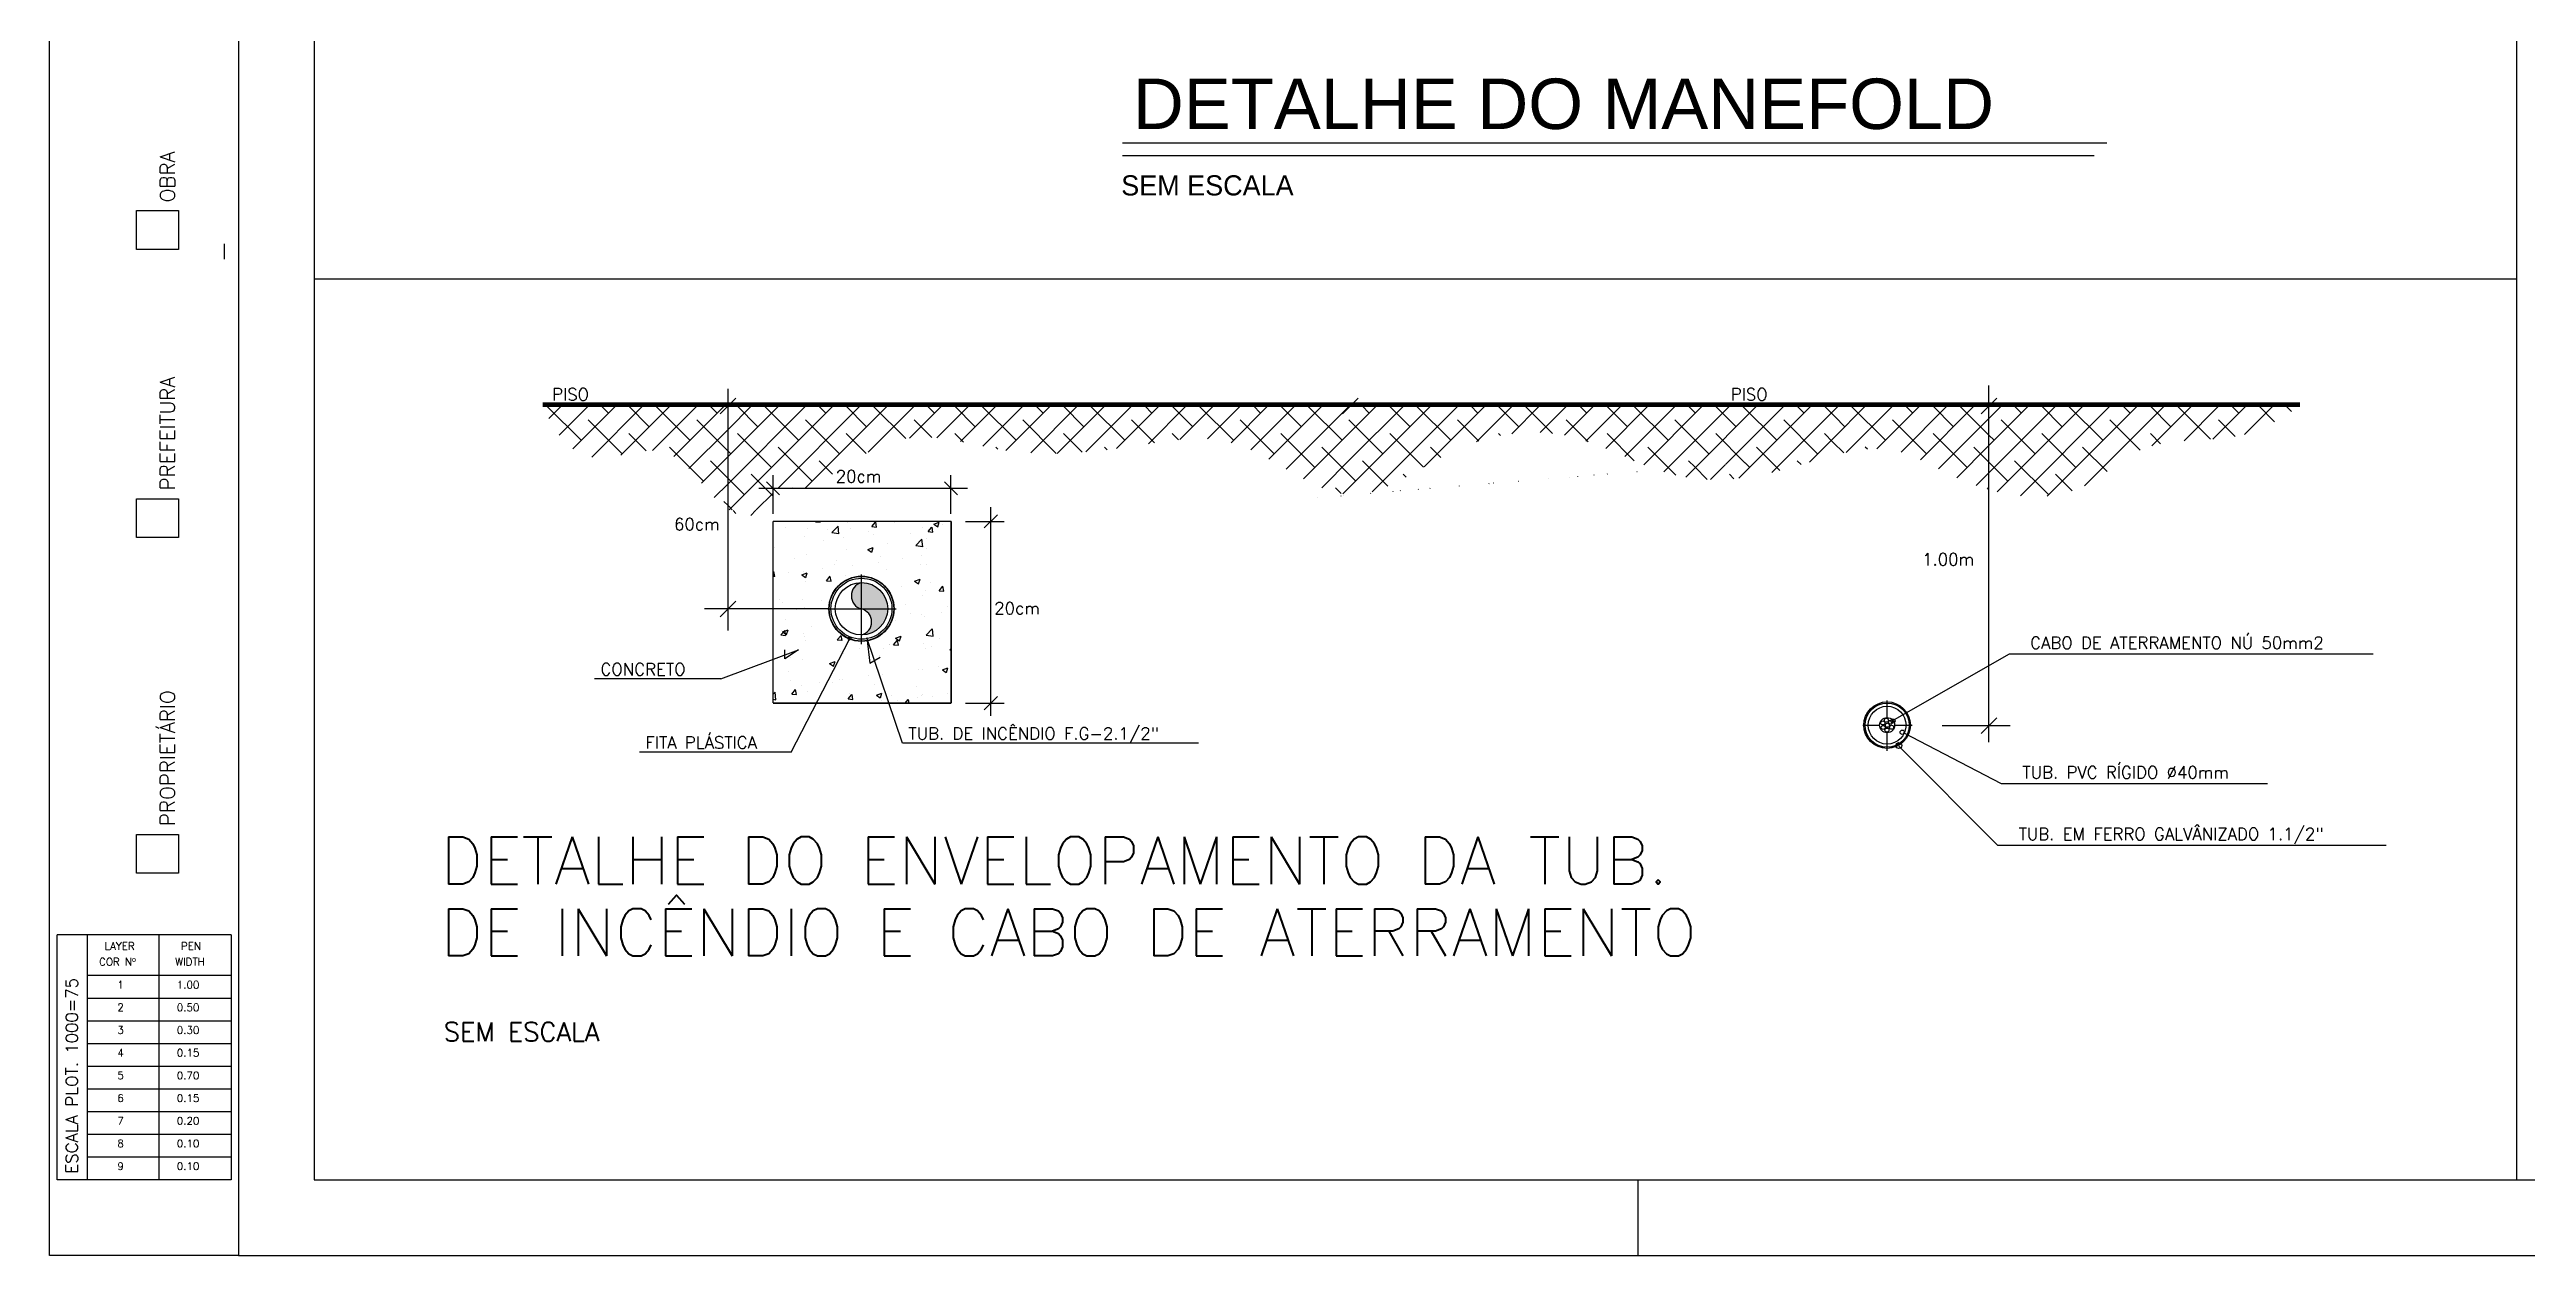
# Model space of a CAD drawing. Header units: millimetres. Extents: x 23536 to 47095, y 9984 to 20154.
# Drawn here: x 23617.47 to 23642.02, y 9984.08 to 9996.04 of the extents above; entities that cross this region are included whole.
import ezdxf
from ezdxf.enums import TextEntityAlignment as Align

# ---------------------------------------------------------------- set-up
doc = ezdxf.new("R2010")
doc.units = ezdxf.units.MM
doc.header["$LTSCALE"] = 30
doc.header["$MEASUREMENT"] = 0
for name, color, linetype in [('ARQ', 8, 'CONTINUOUS'), ('CERC02', 3, 'CONTINUOUS'), ('COTAS', 7, 'CONTINUOUS'), ('glp', 5, 'CONTINUOUS'), ('INCE', 3, 'CONTINUOUS'), ('INDICAÇÃO', 9, 'CONTINUOUS'), ('LAYER8', 1, 'CONTINUOUS'), ('LAYOUT', 7, 'CONTINUOUS'), ('NORMO-INST', 3, 'CONTINUOUS'), ('PAGPISO', 9, 'CONTINUOUS'), ('TEXTARQ', 2, 'CONTINUOUS'), ('TEXTINST', 3, 'CONTINUOUS'), ('TEXTO04', 7, 'CONTINUOUS'), ('TEXTO05', 21, 'CONTINUOUS')]:
    doc.layers.add(name, color=color, linetype=linetype)
doc.styles.add('140-125', font='romans.shx', dxfattribs={"height": 0.4370000000000001})
doc.styles.add('Roman', font='')
doc.styles.add('ROMANS', font='romans.shx', dxfattribs={"height": 0.14})
doc.styles.add('SANSSERIF', font='sas_____.pfb', dxfattribs={"height": 1})
doc.styles.get('Roman').set_extended_font_data('Roman')
pattern_1 = [(45, (-157646.966391749, -854828.7546070016), (-0.1347039091679582, 0.1347039091679582), []), (135, (-157646.966391749, -854828.7546070016), (-0.4041117275038746, 0.1347039091679582), [0.476250238125, -0.285750142875])]

msp = doc.modelspace()

# ---------------------------------------------------------------- hatches: boundary and pattern name
at = {"layer": 'INCE', "linetype": 'Continuous'}
h = msp.add_hatch(color=256, dxfattribs=at)
h.paths.add_polyline_path([(23625.51467465817, 9990.23455307004, 0.4128676289999971), (23625.77502433851, 9990.492224991864), (23625.51467466459, 9990.492224991864, -0.7893114169753096)])
h.paths.add_polyline_path([(23625.77502433851, 9990.492224991864, 0.4172448317098335), (23625.51467466446, 9990.753774389628), (23625.51467466446, 9990.492224994658)])
h.paths.add_polyline_path([(23625.51467466446, 9990.753774386834, 0.7623686950959686), (23625.51467466446, 9990.492224991864)])
at = {"layer": 'INDICAÇÃO', "linetype": 'Continuous'}
h = msp.add_hatch(dxfattribs=at)
h.set_pattern_fill('ANSI38', color=256, scale=0.06000003, style=0)
h.set_pattern_definition(pattern_1)
edge = h.paths.add_edge_path()
edge.add_line((23624.19245378548, 9992.505522542135), (23622.37455726854, 9992.505522541996))
edge.add_line((23622.37455726854, 9992.505522541996), (23622.37327710004, 9992.465870724318))
edge.add_spline(control_points=[(23622.37327710004, 9992.465870724456), (23622.42403111835, 9992.360413370432), (23622.51790824511, 9992.178587303119), (23622.91251707623, 9991.86839075336), (23623.66109313916, 9992.314378421845), (23623.98547703843, 9991.606258248514), (23624.19245378544, 9991.476786074709)], knot_values=[27.08839382463071, 27.08839382463071, 27.08839382463071, 27.08839382463071, 27.6709699307326, 28.10930314384785, 29.43568502782462, 30.84659260406629, 30.84659260406629, 30.84659260406629, 30.84659260415746], degree=3, periodic=0)
edge.add_line((23624.19245378541, 9991.47678607457), (23624.19245378548, 9992.505522542135))
h = msp.add_hatch(dxfattribs=at)
h.set_pattern_fill('ANSI38', color=256, scale=0.06000003, style=0)
h.set_pattern_definition(pattern_1)
edge = h.paths.add_edge_path()
edge.add_line((23630.36501850262, 9992.505522541996), (23624.19245378541, 9992.505522542135))
edge.add_line((23624.19245378541, 9992.505522542135), (23624.19245378541, 9991.47678607457))
edge.add_spline(control_points=[(23624.19245378544, 9991.476786074709), (23624.3263223481, 9991.393045972902), (23624.47683039062, 9991.407830277127), (23624.63847906173, 9991.473689905975)], knot_values=[26.17584605290097, 26.17584605290097, 26.17584605290097, 26.17584605299214, 27.08839382472187, 27.08839382472187, 27.08839382472187, 27.08839382472187], degree=3, periodic=0)
edge.add_line((23624.63847906169, 9991.473689905975), (23624.63847906169, 9991.688230420961))
edge.add_line((23624.63847906169, 9991.688230420961), (23625.01894755715, 9991.688230420961))
edge.add_spline(control_points=[(23625.01894755683, 9991.688230420823), (23625.29898874457, 9991.87324633083), (23625.93173746485, 9992.349997787009), (23626.9877696069, 9991.973958552291), (23628.08626723134, 9992.063703175369), (23629.31424249661, 9992.316015774079), (23629.98433413421, 9991.637159481892), (23630.36501850262, 9991.625536338452)], knot_values=[16.38826468291726, 16.38826468291726, 16.38826468291726, 16.38826468291726, 17.84627344593218, 19.48465099276702, 21.72819525537388, 23.36023079025264, 25.49095101395059, 25.49095101395059, 25.49095101395059, 25.49095101397023], degree=3, periodic=0)
edge.add_line((23630.36501850266, 9991.625536338452), (23630.36501850262, 9992.505522541996))
h = msp.add_hatch(dxfattribs=at)
h.set_pattern_fill('ANSI38', color=256, scale=0.06000003, style=0)
h.set_pattern_definition(pattern_1)
edge = h.paths.add_edge_path()
edge.add_line((23635.1714317892, 9992.505522542135), (23630.36501850266, 9992.505522542135))
edge.add_line((23630.36501850266, 9992.505522542135), (23630.36501850266, 9991.625536338452))
edge.add_spline(control_points=[(23630.36501850262, 9991.625536338452), (23630.70841427398, 9991.615051699006), (23631.39275091736, 9992.196959049306), (23632.55692540009, 9992.330050163448), (23633.48414568786, 9991.742280964372), (23634.3796135025, 9991.767252264272), (23634.92364983882, 9991.956616744003), (23635.13791179117, 9992.011697582242)], knot_values=[8.177027861481111, 8.177027861481111, 8.177027861481111, 8.177027861500754, 10.09904088699645, 11.99614346837574, 13.73805440896527, 15.31833128186977, 16.38826468293689, 16.38826468293689, 16.38826468293689, 16.38826468293689], degree=3, periodic=0)
edge.add_line((23635.13791179117, 9992.011697582242), (23635.17143178921, 9992.505522542131))
edge = h.paths.add_edge_path()
edge.add_line((23636.69409706154, 9992.505522541996), (23635.17143178913, 9992.505522541996))
edge.add_line((23635.17143178913, 9992.505522541996), (23635.13791179116, 9992.011697582246))
edge.add_spline(control_points=[(23635.13791179117, 9992.011697582242), (23635.37845586274, 9992.073534828185), (23635.77641218969, 9992.132954461587), (23636.24765012087, 9991.83628445903), (23636.55454108395, 9991.715426135888), (23636.69409706154, 9991.676172079948)], knot_values=[5.453544588754157, 5.453544588754157, 5.453544588754157, 5.453544588754157, 6.654719756700972, 7.498352423505938, 8.177027861481115, 8.177027861481115, 8.177027861481115, 8.177027861481115], degree=3, periodic=0)
edge.add_line((23636.69409706154, 9991.67617207981), (23636.69409706154, 9992.505522541996))
edge = h.paths.add_edge_path()
edge.add_spline(control_points=[(23636.69409706154, 9991.676172079948), (23637.0176594077, 9991.58516104161), (23637.60212961282, 9991.563765105337), (23638.27413294611, 9992.262617860506), (23639.14465582108, 9992.086940591958), (23639.61019026946, 9992.394843933449), (23639.77753078871, 9992.505522542135)], knot_values=[0, 0, 0, 0, 1.573517815565436, 2.718680757514488, 4.47047333564325, 5.453544588754156, 5.453544588754156, 5.453544588754156, 5.453544588754156], degree=3, periodic=0)
edge.add_line((23639.77753078871, 9992.505522542135), (23636.69409706155, 9992.505522541996))
edge.add_line((23636.69409706154, 9992.505522541996), (23636.69409706154, 9991.67617208009))

# ---------------------------------------------------------------- linework, layer by layer
at = {"layer": 'ARQ'}
for p, q in [((23624.19245378544, 9990.278815723825), (23624.19245378544, 9992.674756425593)), ((23624.11326150827, 9992.428234278988), (23624.2680084767, 9992.582810807795)), ((23630.28582622544, 9992.428234278988), (23630.44057319388, 9992.582810807795)), ((23636.61672357742, 9992.42823427913), (23636.77147054585, 9992.582810807933)), ((23626.56785006171, 9991.688230420961), (23624.49683548053, 9991.688230420961)), ((23624.7038792987, 9991.622757132522), (23624.57307882493, 9991.753703706607)), ((23624.63847906173, 9991.436986008332), (23624.63847906173, 9991.819176995043)), ((23626.46791150578, 9991.622757132522), (23626.33711103183, 9991.753703706607)), ((23626.4025112688, 9991.436986008332), (23626.4025112688, 9991.819176995043)), ((23626.73237300097, 9991.295285173295), (23626.86331957611, 9991.426085645144)), ((23626.79784628854, 9989.431314409583), (23626.79784628854, 9991.502328991635)), ((23624.75820014036, 9991.296494492537), (23624.75820014036, 9991.296494492537)), ((23624.9495049516, 9991.207761740858), (23624.9495049516, 9991.207761740858)), ((23624.97609414936, 9991.287364849188), (23624.97609414936, 9991.287364849188)), ((23625.05934500773, 9991.35711531599), (23625.06234067121, 9991.360685410615)), ((23625.0593452508, 9991.357115455688), (23625.10590549363, 9991.353041963263)), ((23625.10632119799, 9991.352545659352), (23625.10481972492, 9991.360685410615)), ((23625.14086026102, 9991.170444528154), (23625.14086026102, 9991.170444528154)), ((23625.17403087308, 9991.278924964172), (23625.17403087308, 9991.278924964172)), ((23625.22250694106, 9991.249634483891), (23625.29178584926, 9991.238889979475)), ((23625.22250695905, 9991.249634333017), (23625.2831796246, 9991.312868288729)), ((23625.29220526699, 9991.238413456864), (23625.28359908196, 9991.312391925378)), ((23625.33586704014, 9991.196117659409), (23625.33586704014, 9991.196117659409)), ((23625.38068004399, 9991.345769010182), (23625.38068004399, 9991.345769010182)), ((23625.40378846544, 9991.285740346135), (23625.40378846544, 9991.285740346135)), ((23625.58986160581, 9991.261355433013), (23625.58986160581, 9991.261355433013)), ((23625.618067922, 9991.30823339571), (23625.65562125775, 9991.35298771835)), ((23625.61806816507, 9991.308233535408), (23625.66462840808, 9991.304160040185)), ((23625.63088719698, 9991.234957800421), (23625.63088719698, 9991.234957800421)), ((23625.66504406965, 9991.303663300416), (23625.656037201, 9991.352491121073)), ((23625.84144854735, 9991.348420738337), (23625.84144854735, 9991.348420738337)), ((23626.00569233854, 9991.243785904648), (23626.00569233854, 9991.243785904648)), ((23626.05385385851, 9991.120700274449), (23626.11452652406, 9991.183934230165)), ((23626.12355205049, 9991.109478881412), (23626.11494586547, 9991.183457347131)), ((23626.12284489306, 9991.299725259614), (23626.12284489306, 9991.299725259614)), ((23626.1646207671, 9991.191171336617), (23626.1646207671, 9991.191171336617)), ((23626.17679083628, 9991.259351475426), (23626.2143441722, 9991.30410579807)), ((23626.17679107953, 9991.25935161233), (23626.22335132236, 9991.255278119905)), ((23626.22376694133, 9991.254780938689), (23626.21476007267, 9991.30360876214)), ((23626.23199494675, 9991.331702345167), (23626.28653716051, 9991.352639139972)), ((23626.23199522999, 9991.331702219439), (23626.27074286721, 9991.305566608062)), ((23626.25727928008, 9991.330851209972), (23626.25727928008, 9991.330851209972)), ((23626.27115935825, 9991.305072505798), (23626.28695397128, 9991.352144898006)), ((23626.31785167218, 9991.325398388079), (23626.31785167218, 9991.325398388079)), ((23626.54660187574, 9991.360685410615), (23626.92879286367, 9991.360685410615)), ((23624.64890256476, 9991.105677068957), (23624.64890256476, 9991.105677068957)), ((23624.85481003605, 9990.987603336001), (23624.85481003605, 9990.987603336001)), ((23624.96662200801, 9991.028051104491), (23624.96662200801, 9991.028051104491)), ((23625.24700045419, 9990.93515733651), (23625.24700045419, 9990.93515733651)), ((23625.27064076878, 9990.97003380764), (23625.27064076878, 9990.97003380764)), ((23625.3712079028, 9991.086455265486), (23625.3712079028, 9991.086455265486)), ((23625.42596437786, 9990.927723596098), (23625.42596437786, 9990.927723596098)), ((23625.57748838085, 9991.080460813118), (23625.63203059461, 9991.101397607923)), ((23625.57748866391, 9991.080460690184), (23625.61623630096, 9991.054325076013)), ((23625.61665260185, 9991.053831487843), (23625.6324472147, 9991.100903877257)), ((23625.6864715015, 9990.952464279275), (23625.6864715015, 9990.952464279275)), ((23625.70128396803, 9991.01313594179), (23625.70128396803, 9991.01313594179)), ((23625.77115881955, 9991.141302882603), (23625.77115881955, 9991.141302882603)), ((23625.91792207412, 9990.99249105529), (23625.91792207412, 9990.99249105529)), ((23626.0538538407, 9991.120700428117), (23626.12313274889, 9991.109955920907)), ((23626.10230223423, 9990.934894748116), (23626.10230223423, 9990.934894748116)), ((23626.11292885323, 9991.018164183755), (23626.11292885323, 9991.018164183755)), ((23626.15514862574, 9990.931857591924), (23626.15514862574, 9990.931857591924)), ((23626.15556748187, 9991.091114547067), (23626.15556748187, 9991.091114547067)), ((23624.63847906173, 9990.855546812985), (23624.64625831397, 9990.864817764115)), ((23624.63847906173, 9990.81745870788), (23624.65526546378, 9990.815990088744)), ((23624.65568075323, 9990.815494142462), (23624.64667388457, 9990.864321963116)), ((23624.79271694017, 9990.857178734026), (23624.79271694017, 9990.857178734026)), ((23624.92298181495, 9990.829219281073), (23624.97752402871, 9990.850156075878)), ((23624.92298209766, 9990.829219158139), (23624.9617297349, 9990.803083546762)), ((23624.93593744191, 9990.863210326625), (23624.93593744191, 9990.863210326625)), ((23624.95714986665, 9990.768737359795), (23624.95714986665, 9990.768737359795)), ((23624.96214584526, 9990.802590467094), (23624.97794045812, 9990.849662859302)), ((23625.13094422102, 9990.888883455085), (23625.13094422102, 9990.888883455085)), ((23625.1674278925, 9990.771181521188), (23625.20498122825, 9990.815935843835)), ((23625.16742813522, 9990.771181660886), (23625.21398837822, 9990.76710816567)), ((23625.2144036249, 9990.766611780735), (23625.20539675624, 9990.815439604183)), ((23625.36173576146, 9990.827141520793), (23625.36173576146, 9990.827141520793)), ((23625.51467466446, 9990.14192968269), (23625.51467466446, 9990.833615219886)), ((23625.76168667819, 9990.881989135116), (23625.76168667819, 9990.881989135116)), ((23625.90800603411, 9990.710929982222), (23625.90800603411, 9990.710929982222)), ((23626.04246002676, 9990.766833476595), (23626.0970022407, 9990.787770271396)), ((23626.04246031, 9990.76683335366), (23626.08120794724, 9990.740697742283)), ((23626.08162399787, 9990.7402037881), (23626.09741861073, 9990.787276180312)), ((23626.14567648439, 9990.672543847228), (23626.14567648439, 9990.672543847228)), ((23626.20302619095, 9990.749770120437), (23626.20302619095, 9990.749770120437)), ((23626.28487372105, 9990.673417677834), (23626.3224270568, 9990.718172003271)), ((23626.28487396395, 9990.673417817532), (23626.33143420678, 9990.669344325106)), ((23626.33184936825, 9990.668847062865), (23626.32284249975, 9990.717674883523)), ((23625.18182223386, 9990.492224991725), (23623.96033000195, 9990.492224991725)), ((23624.11508030114, 9990.414936725927), (23624.26982726975, 9990.569513257524)), ((23624.70311786616, 9990.5895541801), (23624.70311786616, 9990.5895541801)), ((23624.73101462278, 9990.555976122301), (23624.73101462278, 9990.555976122301)), ((23624.86736165716, 9990.48491934362), (23624.86736165716, 9990.48491934362)), ((23624.9260214019, 9990.581649250762), (23624.9260214019, 9990.581649250762)), ((23624.94767772547, 9990.509423615102), (23624.94767772547, 9990.509423615102)), ((23625.11894859871, 9990.571984648941), (23625.11894859871, 9990.571984648941)), ((23625.18182223386, 9990.492224991725), (23625.85941618891, 9990.492224991725)), ((23625.22104155891, 9990.620489391771), (23625.22104155891, 9990.620489391771)), ((23625.95061006416, 9990.536845592214), (23625.95061006416, 9990.536845592214)), ((23625.99810337184, 9990.442535916118), (23625.99810337184, 9990.442535916118)), ((23626.11485385518, 9990.432210755735), (23626.11485385518, 9990.432210755735)), ((23626.12340596485, 9990.626332397042), (23626.12340596485, 9990.626332397042)), ((23626.13620434303, 9990.413230102531), (23626.13620434303, 9990.413230102531)), ((23626.31005854858, 9990.455296816872), (23626.31005854858, 9990.455296816872)), ((23626.36644079672, 9990.519276061055), (23626.36644079672, 9990.519276061055)), ((23624.71678786282, 9990.234129646673), (23624.75434119857, 9990.278883969317)), ((23624.71678810554, 9990.234129786371), (23624.76334834837, 9990.230056291151)), ((23624.72109858296, 9990.274415046442), (23624.72109858296, 9990.274415046442)), ((23624.73344689497, 9990.264350415298), (23624.78798910891, 9990.2852872101)), ((23624.73344717768, 9990.26435028957), (23624.77219481491, 9990.23821467819)), ((23624.76376318014, 9990.229560261047), (23624.75475631148, 9990.278388084498)), ((23624.76055542332, 9990.392396586798), (23624.76055542332, 9990.392396586798)), ((23624.77261048488, 9990.237721752186), (23624.78840509773, 9990.284794141604)), ((23624.81846557303, 9989.072451176307), (23625.39533948831, 9990.19226097445)), ((23624.93820558411, 9990.250109867611), (23624.93820558411, 9990.250109867611)), ((23624.94720800688, 9990.221361006625), (23624.94720800688, 9990.221361006625)), ((23624.96397155286, 9990.176028187085), (23624.96397155286, 9990.176028187085)), ((23625.0161187398, 9990.313255187451), (23625.0161187398, 9990.313255187451)), ((23625.27551077709, 9990.18524772639), (23625.31306411302, 9990.230002049037)), ((23625.27551101982, 9990.185247866088), (23625.32207126265, 9990.181174370871)), ((23625.32248605181, 9990.180677902114), (23625.31347918315, 9990.229505722771)), ((23625.56879735398, 9990.205104291708), (23625.59820476292, 9989.955408098394)), ((23625.92169958429, 9989.162253523627), (23625.56879735398, 9990.205104291708)), ((23625.83423369138, 9990.13636580611), (23625.8717870273, 9990.181120128753)), ((23625.85292510696, 9990.201964610817), (23625.90746732072, 9990.222901405621)), ((23625.85292538985, 9990.201964485088), (23625.89167302707, 9990.175828876505)), ((23625.85577503474, 9990.377318211591), (23625.85577503474, 9990.377318211591)), ((23625.88120892366, 9990.13179554318), (23625.87220205482, 9990.180623363838)), ((23625.89208863732, 9990.175335070402), (23625.90788325034, 9990.22240746261)), ((23626.15712877172, 9990.2329587473), (23626.21780143728, 9990.296192703016)), ((23626.15712875391, 9990.232958900968), (23626.22640766212, 9990.222214396552)), ((23626.22682625527, 9990.22173740176), (23626.21822007041, 9990.295715870274)), ((23626.28513824898, 9990.200069173781), (23626.28513824898, 9990.200069173781)), ((23624.11944484255, 9989.799085188013), (23624.89061350666, 9990.08795346822)), ((23624.89061350666, 9990.08795346822), (23624.75700229419, 9989.998977878713)), ((23624.75700229419, 9989.998977878713), (23624.75700229419, 9990.08795346822)), ((23624.81119592067, 9990.006020983128), (23624.81119592067, 9990.006020983128)), ((23624.92873344276, 9989.990796122915), (23624.92873344276, 9989.990796122915)), ((23625.19841854105, 9989.950723078768), (23625.25296075482, 9989.971659873572)), ((23625.19841882377, 9989.950722955833), (23625.237166461, 9989.92458734446)), ((23625.23758188073, 9989.924094052447), (23625.25337649376, 9989.971166441861)), ((23625.24470350947, 9989.948756602276), (23625.24470350947, 9989.948756602276)), ((23625.30315361694, 9990.070788445115), (23625.30315361694, 9990.070788445115)), ((23625.33331933757, 9990.049200283913), (23625.33331933757, 9990.049200283913)), ((23625.37980228558, 9990.158458658723), (23625.37980228558, 9990.158458658723)), ((23625.49816039587, 9990.09646157358), (23625.49816039587, 9990.09646157358)), ((23625.59820476292, 9989.955408098394), (23625.70113624547, 9990.014159767677)), ((23625.69898702332, 9990.026735204763), (23625.69898702332, 9990.026735204763)), ((23625.7332702543, 9990.10404790103), (23625.7332702543, 9990.10404790103)), ((23625.79318055289, 9990.135301711794), (23625.79318055289, 9990.135301711794)), ((23625.79563301831, 9990.140889130358), (23625.79563301831, 9990.140889130358)), ((23625.8342339341, 9990.136365943014), (23625.8807941771, 9990.132292450588)), ((23626.12673220168, 9990.153916357835), (23626.12673220168, 9990.153916357835)), ((23626.15327053716, 9990.104713807246), (23626.15327053716, 9990.104713807246)), ((23626.21146375086, 9990.123319601993), (23626.21146375086, 9990.123319601993)), ((23626.39295660582, 9990.087483883035), (23626.40474327102, 9990.101530682929)), ((23626.39295684855, 9990.087484022733), (23626.40474327102, 9990.086452844167)), ((23624.11944484255, 9989.799085188013), (23622.86920229888, 9989.799085188013)), ((23624.79041999563, 9989.870777999793), (23624.79041999563, 9989.870777999793)), ((23624.81227938279, 9989.777979031183), (23624.81227938279, 9989.777979031183)), ((23624.82487074759, 9989.648195851874), (23624.86242408334, 9989.692950174514)), ((23624.87184560705, 9989.643626385227), (23624.86283873839, 9989.692454205884)), ((23624.91926130141, 9989.731482378218), (23624.91926130141, 9989.731482378218)), ((23624.97652317397, 9989.673344194704), (23624.97652317397, 9989.673344194704)), ((23625.09823079783, 9989.763554240792), (23625.09823079783, 9989.763554240792)), ((23625.22811011551, 9989.760409500024), (23625.22811011551, 9989.760409500024)), ((23625.29323757693, 9989.789227369256), (23625.29323757693, 9989.789227369256)), ((23625.32384719621, 9989.789886539213), (23625.32384719621, 9989.789886539213)), ((23625.58825773378, 9989.828067510265), (23625.58825773378, 9989.828067510265)), ((23625.64394084824, 9989.74283997166), (23625.64394084824, 9989.74283997166)), ((23625.72379811294, 9989.844734156333), (23625.72379811294, 9989.844734156333)), ((23626.05977158097, 9989.725270443298), (23626.05977158097, 9989.725270443298)), ((23626.08021542987, 9989.892834969458), (23626.08021542987, 9989.892834969458)), ((23626.11726006049, 9989.894602610344), (23626.11726006049, 9989.894602610344)), ((23626.27522220898, 9989.918508097922), (23626.27522220898, 9989.918508097922)), ((23626.31789675287, 9989.888337277087), (23626.37243896681, 9989.909274069094)), ((23626.3178970361, 9989.888337151355), (23626.35664467316, 9989.862201539978)), ((23626.35706003335, 9989.861707370663), (23626.37285464638, 9989.90877976287)), ((23624.63847906173, 9989.645575581017), (23624.65838255124, 9989.666319293)), ((23624.63847906173, 9989.596762571193), (23624.66698877625, 9989.592340983741)), ((23624.6674068932, 9989.591865078597), (23624.65880070817, 9989.66584354711)), ((23624.82487098996, 9989.648195991573), (23624.87143123279, 9989.644122496353)), ((23625.38359366187, 9989.59931393159), (23625.42114699779, 9989.64406825144)), ((23625.38359390425, 9989.599314068495), (23625.43015414725, 9989.595240576073)), ((23625.3923539067, 9989.655774666338), (23625.3923539067, 9989.655774666338)), ((23625.43056847873, 9989.594744023496), (23625.42156161023, 9989.643571846947)), ((23625.66339018697, 9989.637095745038), (23625.71793240091, 9989.658032539843)), ((23625.66339046986, 9989.63709561931), (23625.7021381071, 9989.610960007933)), ((23625.66682550629, 9989.561953057535), (23625.66682550629, 9989.561953057535)), ((23625.70255327693, 9989.610466352704), (23625.71834788979, 9989.657538744916)), ((23625.71432597177, 9989.585420411637), (23625.71432597177, 9989.585420411637)), ((23625.80818463943, 9989.638205137977), (23625.80818463943, 9989.638205137977)), ((23625.87529261092, 9989.585600765138), (23625.87529261092, 9989.585600765138)), ((23625.94902955949, 9989.558432231755), (23625.9798699119, 9989.59518633116)), ((23625.98697256086, 9989.558432231755), (23625.98028448191, 9989.59468948522)), ((23626.07029939003, 9989.611273893599), (23626.07029939003, 9989.611273893599)), ((23626.10778791914, 9989.635288865651), (23626.10778791914, 9989.635288865651)), ((23626.12110902031, 9989.639931660018), (23626.12110902031, 9989.639931660018)), ((23626.22401537198, 9989.620635606818), (23626.22401537198, 9989.620635606818)), ((23626.36531954688, 9989.650114037402), (23626.36531954688, 9989.650114037402)), ((23626.54660187574, 9989.558432231755), (23626.92879286367, 9989.558432231755)), ((23626.73237300097, 9989.493031994436), (23626.86331957611, 9989.623832469082)), ((23635.6838905215, 9989.4141932407), (23635.6838905215, 9989.584754265637)), ((23635.44361737565, 9989.33831801682), (23635.60996392425, 9989.338318016682)), ((23635.6838905215, 9989.085453537962), (23635.6838905215, 9989.265241791207)), ((23635.75889295891, 9989.338318016682), (23635.93274593879, 9989.33831801682)), ((23636.61672357742, 9989.257632641638), (23636.77147054585, 9989.412209170445)), ((23624.81846557303, 9989.072451176307), (23623.31457279244, 9989.072451176307)), ((23628.85704883465, 9989.162253523627), (23625.92169958429, 9989.162253523627))]:
    msp.add_line(p, q, dxfattribs=at)
for points, const_width in [([(23622.35430753058, 9992.530285625122), (23639.77753078871, 9992.530285625122)], 0.02336904771178189), ([(23622.35430753058, 9992.505522542135), (23639.77753078871, 9992.505522542135)], 0.02336904771178189), ([(23624.63847906187, 9991.360685410757), (23624.63847906187, 9989.558432231897)], 0.01557936514118793), ([(23626.40474327117, 9991.360685410757), (23624.63847906187, 9991.360685410757)], 0.01557936514118793), ([(23626.40474327117, 9989.558432231897), (23626.40474327117, 9991.360685410757)], 0.01557936514118793), ([(23624.63847906187, 9989.558432231897), (23626.40474327117, 9989.558432231897)], 0.01557936514118793)]:
    msp.add_lwpolyline(points, dxfattribs=dict(at, const_width=const_width))
for centre, radius in [((23625.51541984972, 9990.49416372969), 0.3232272485239931), ((23625.51541984972, 9990.49416372969), 0.3201585433161735), ((23625.39717895604, 9990.198999354627), 0.01496581190192399), ((23635.68442844159, 9989.339717515955), 0.2311099251783464)]:
    msp.add_circle(centre, radius, dxfattribs=at)
at = {"layer": 'CERC02'}
for p, q in [((23619.34022455449, 10028.6304342313), (23619.34022455449, 9984.080434231299)), ((23617.46522455449, 9984.080434231299), (23617.46522455449, 10003.5804342313)), ((23633.21522455449, 9984.080434231299), (23633.21522455449, 9984.830434231299)), ((23619.34022455449, 9984.080434231299), (23617.46522455449, 9984.080434231299)), ((23619.34022455449, 9984.080434231299), (23680.54022455449, 9984.080434231299))]:
    msp.add_line(p, q, dxfattribs=at)
at = {"layer": 'COTAS'}
for points in [[(23618.32730050541, 9994.442107122231), (23618.74507132752, 9994.442107122231), (23618.74507132752, 9994.056839393957), (23618.32730050541, 9994.056839393957)], [(23618.32730050541, 9991.585406704286), (23618.74507132752, 9991.585406704286), (23618.74507132752, 9991.200138976012), (23618.32730050541, 9991.200138976012)], [(23618.32730050541, 9988.256471399014), (23618.74507132752, 9988.256471399014), (23618.74507132752, 9987.87120367074), (23618.32730050541, 9987.87120367074)]]:
    msp.add_lwpolyline(points, close=True, dxfattribs=at)
at = {"layer": 'glp'}
for centre, radius in [((23635.68442844159, 9989.339717515955), 0.2182450943480174), ((23635.68442844159, 9989.339717515955), 0.187403548330497), ((23635.68442844159, 9989.339717515955), 0.0744776674065859), ((23635.64188126988, 9989.361747677347), 0.02006577323501053), ((23635.64500863782, 9989.316852095817), 0.02006577323501053), ((23635.67741542175, 9989.387853300213), 0.02006577323501053), ((23635.68264280973, 9989.290746472947), 0.02006577323501053), ((23635.68682774175, 9989.338775049819), 0.02006577323501053), ((23635.71819206967, 9989.369055328727), 0.02006577323501053), ((23635.72864684567, 9989.318943430317), 0.02006577323501053)]:
    msp.add_circle(centre, radius, dxfattribs=at)
at = {"layer": 'INCE'}
for radius in [0.3023367838418944, 0.2596117280531038]:
    msp.add_circle((23625.51541984972, 9990.49416372969), radius, dxfattribs=at)
for centre, radius, start, end in [((23625.55059406663, 9990.62299968921), 0.1356179382529259, 105.3584742208188, 254.6415257791812), ((23625.48390762283, 9990.363389032209), 0.1324587313276548, 283.4311320674632, 76.56886793253676)]:
    msp.add_arc(centre, radius, start, end, dxfattribs=at)
at = {"layer": 'INDICAÇÃO'}
for p, q in [((23636.69409706154, 9989.171139771835), (23636.69409706154, 9992.707192952126)), ((23636.89568387644, 9990.042929754927), (23635.73236342786, 9989.378967131997)), ((23640.50295929077, 9990.042929754927), (23636.89568387644, 9990.042929754927)), ((23636.81922199605, 9988.757608436754), (23635.84658034464, 9989.263647265903)), ((23636.22851204514, 9989.334920904643), (23636.90571562679, 9989.334920904643)), ((23636.78099860989, 9988.14676250309), (23635.800651849, 9989.131476532693)), ((23639.45699823499, 9988.757608436754), (23636.81922199605, 9988.757608436754)), ((23640.63258642645, 9988.14676250309), (23636.78099860989, 9988.14676250309))]:
    msp.add_line(p, q, dxfattribs=at)
for centre, radius in [((23635.74283331189, 9989.381435066993), 0.02097545646860597), ((23635.83449389839, 9989.269552681599), 0.02097545646860597), ((23635.800651849, 9989.13729380774), 0.02964655298271308)]:
    msp.add_circle(centre, radius, dxfattribs=at)
at = {"layer": 'LAYER8'}
for p, q in [((23620.09022455449, 10027.8804342313), (23620.09022455449, 9984.830434231299)), ((23641.92659141547, 9984.830434231299), (23641.92659141547, 10013.2321354151)), ((23620.09022455449, 9993.765660922529), (23641.92659141547, 9993.765660922529)), ((23620.09022455449, 9984.830434231299), (23679.79022455449, 9984.830434231299))]:
    msp.add_line(p, q, dxfattribs=at)
at = {"layer": 'LAYOUT'}
msp.add_line((23619.19887519941, 9993.96168403872), (23619.19887519941, 9994.111684038719), dxfattribs=at)
at = {"layer": 'NORMO-INST'}
for p, q in [((23628.10329777592, 9995.1135712359), (23637.86365264674, 9995.1135712359)), ((23628.10329777592, 9994.9885712359), (23637.73865264675, 9994.9885712359))]:
    msp.add_line(p, q, dxfattribs=at)
at = {"layer": 'PAGPISO'}
for p, q in [((23617.54022455449, 9984.830434231299), (23617.54022455449, 9987.259238556322)), ((23619.26522455449, 9987.259238556322), (23617.54022455449, 9987.259238556322)), ((23617.84022455449, 9984.830434231299), (23617.84022455449, 9987.259238556322)), ((23618.55272455449, 9984.830434231299), (23618.55272455449, 9987.259238556322)), ((23619.26522455449, 9987.259238556322), (23619.26522455449, 9984.830434231299)), ((23619.26522455449, 9986.855434231296), (23617.84022455449, 9986.855434231296)), ((23619.26522455449, 9986.630434231298), (23617.84022455449, 9986.630434231298)), ((23619.26522455449, 9986.4054342313), (23617.84022455449, 9986.4054342313)), ((23619.26522455449, 9986.180434231297), (23617.84022455449, 9986.180434231297)), ((23619.26522455449, 9985.955434231299), (23617.84022455449, 9985.955434231299)), ((23619.26522455449, 9985.730434231296), (23617.84022455449, 9985.730434231296)), ((23619.26522455449, 9985.505434231298), (23617.84022455449, 9985.505434231298)), ((23619.26522455449, 9985.2804342313), (23617.84022455449, 9985.2804342313)), ((23619.26522455449, 9985.055434231297), (23617.84022455449, 9985.055434231297)), ((23619.26522455449, 9984.830434231299), (23617.54022455449, 9984.830434231299))]:
    msp.add_line(p, q, dxfattribs=at)

# ---------------------------------------------------------------- texts
at = {"layer": 'NORMO-INST'}
for s, height, style, p in [('DETALHE DO MANEFOLD', 0.5000000000000001, 'SANSSERIF', (23628.2064882032, 9995.252138255648)), ('SEM ESCALA', 0.2, 'Roman', (23628.09073154481, 9994.592888435836))]:
    msp.add_text(s, height=height, dxfattribs=dict(at, style=style)).set_placement(p)
at = {"layer": 'TEXTARQ', "style": '140-125'}
for s, p in [('DETALHE DO ENVELOPAMENTO DA TUB. ', (23621.34148878897, 9987.762505278679)), ('DE INCÊNDIO E CABO DE ATERRAMENTO', (23621.34148878897, 9987.050484221407))]:
    msp.add_text(s, height=0.468750234375, dxfattribs=at).set_placement(p)
at = {"layer": 'TEXTINST', "style": 'ROMANS'}
for s, height, p in [('PISO', 0.12000006, (23622.4485777031, 9992.560459169381)), ('PISO', 0.12000006, (23634.13425940504, 9992.560459169381)), ('20cm', 0.12000006, (23625.26023500832, 9991.747516526248)), ('60cm', 0.12000006, (23623.65715705282, 9991.273210736152)), ('1.00m', 0.12000006, (23636.03215409809, 9990.92419949418)), ('20cm', 0.12000006, (23626.8315850275, 9990.439506638915)), ('CABO DE ATERRAMENTO NÚ 50mm2', 0.12000006, (23637.1022729383, 9990.096707724853)), ('CONCRETO', 0.12000006, (23622.92794055537, 9989.833729295908)), ('FITA PLÁSTICA', 0.12000006, (23623.37331104875, 9989.107095281404)), ('TUB. DE INCÊNDIO F.G-2.1/2" ', 0.12000006, (23625.9804378406, 9989.196897631522)), ('TUB. PVC RÍGIDO %%C40mm', 0.12000006, (23637.02581105792, 9988.81138640668)), ('TUB. EM FERRO GALVÂNIZADO 1.1/2"', 0.12000006, (23636.98758767176, 9988.200540473019)), ('SEM ESCALA', 0.18750009375, (23621.37421208028, 9986.20414669226))]:
    msp.add_text(s, height=height, dxfattribs=at).set_placement(p)
at = {"layer": 'TEXTO04', "style": 'ROMANS'}
for s, p in [('COR Nº', (23617.95614740023, 9987.030815228653)), ('LAYER', (23618.01150768031, 9987.186000150028)), ('WIDTH', (23618.71236162667, 9987.030815228653)), ('PEN', (23618.76772190676, 9987.186000150028)), ('1', (23618.13778212506, 9986.803249547313)), ('1.00', (23618.72644661611, 9986.803249547313)), ('2', (23618.13778212506, 9986.578249547314)), ('0.50', (23618.72644661611, 9986.578249547314)), ('3', (23618.13778212506, 9986.353249547312)), ('0.30', (23618.72644661611, 9986.353249547312)), ('4', (23618.13778212506, 9986.128249547313)), ('0.15', (23618.72644661611, 9986.128249547313)), ('5', (23618.13778212506, 9985.903249547315)), ('0.70', (23618.72644661611, 9985.903249547315)), ('6', (23618.13778212506, 9985.678249547313)), ('0.15', (23618.72644661611, 9985.678249547313)), ('7', (23618.13778212506, 9985.453249547314)), ('0.20', (23618.72644661611, 9985.453249547314)), ('8', (23618.13778212506, 9985.228249547312)), ('0.10', (23618.72644661611, 9985.228249547312)), ('9', (23618.13778212506, 9985.003249547313)), ('0.10', (23618.72644661611, 9985.003249547313))]:
    msp.add_text(s, height=0.07500000000000001, dxfattribs=at).set_placement(p, align=Align.TOP_LEFT)
msp.add_text('ESCALA PLOT. 1000=75', height=0.12, rotation=90, dxfattribs=at).set_placement((23617.62648945079, 9984.893496072353), align=Align.TOP_LEFT)
at = {"layer": 'TEXTO05', "style": 'ROMANS'}
for s, p in [('OBRA', (23618.56279377306, 9994.525680217386)), ('PREFEITURA', (23618.56279377306, 9991.668979799444)), ('PROPRIETÁRIO', (23618.56279377306, 9988.340044494173))]:
    msp.add_text(s, height=0.144, rotation=90, dxfattribs=at).set_placement(p, align=Align.TOP_LEFT)

doc.saveas('drawing.dxf')
